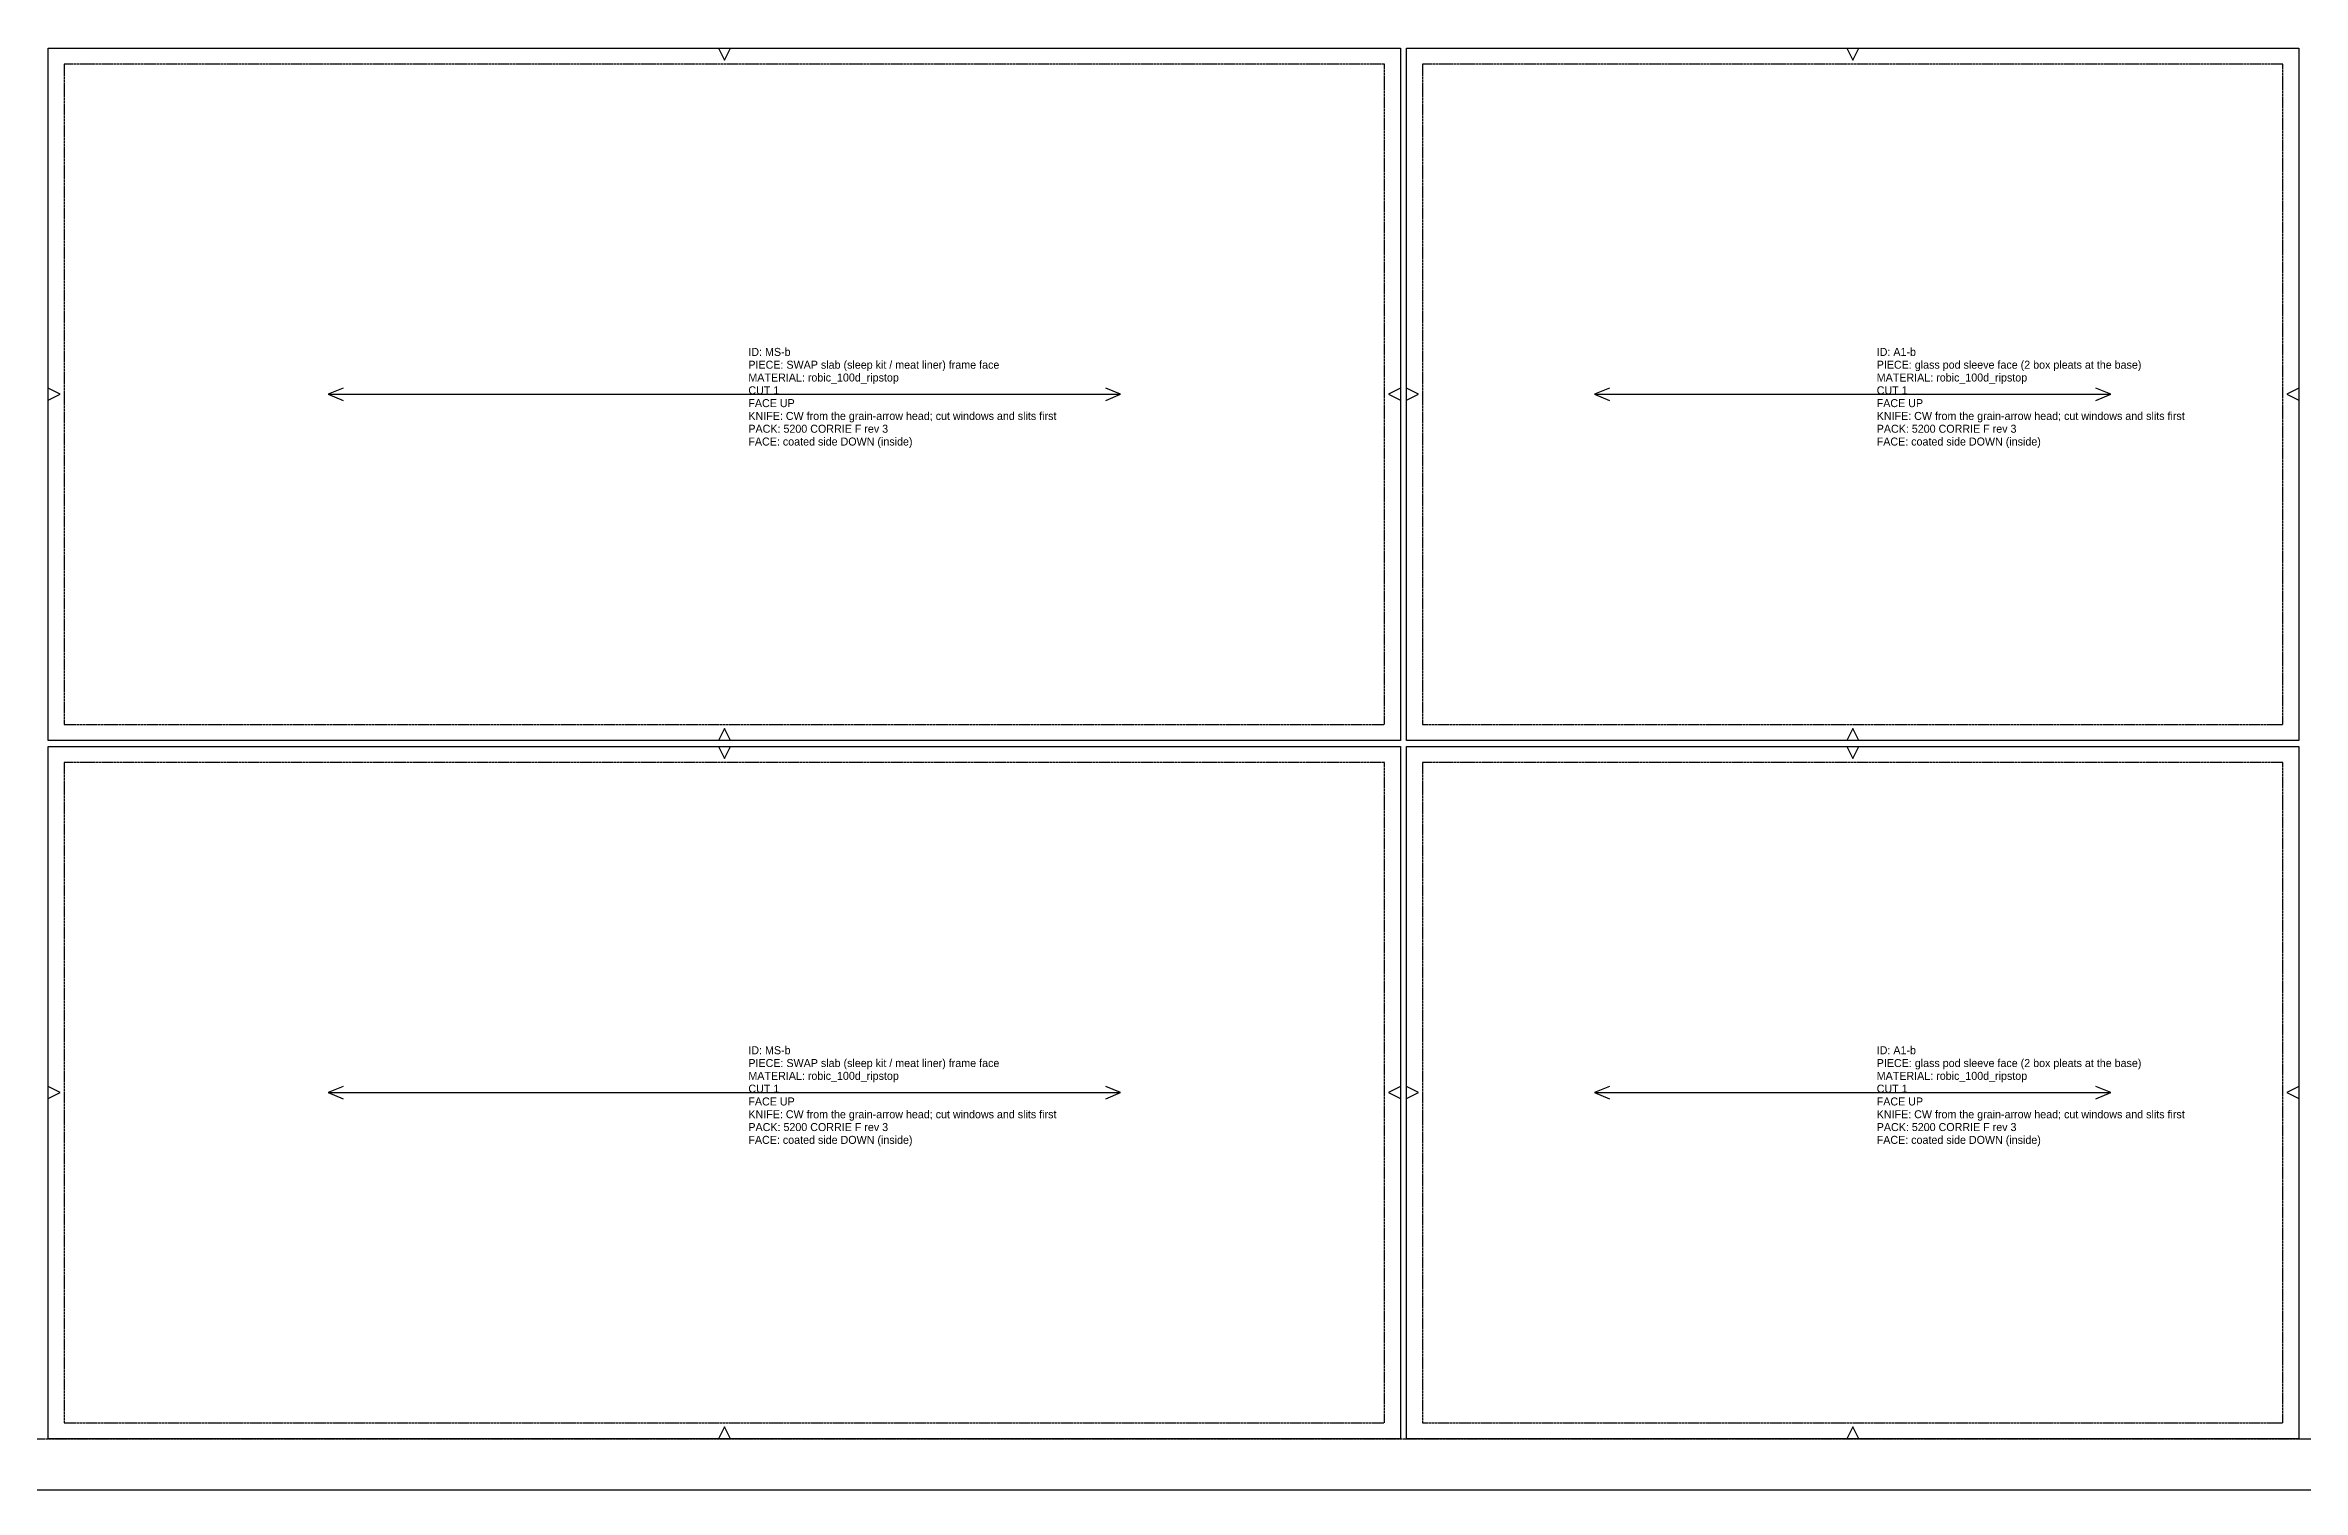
# Model space of a CAD drawing. Header units: millimetres. Extents: x 0 to 9408, y -22 to 1524.
# Drawn here: x 5552 to 6680, y 0 to 722 of the extents above; entities that cross this region are included whole.
import ezdxf

# ---------------------------------------------------------------- set-up
doc = ezdxf.new("R2010")
doc.units = ezdxf.units.MM
doc.linetypes.add('DASHED', pattern=[1.524, 1.27, -0.254])
for name, color, linetype in [('CUT', 7, 'Continuous'), ('GRAIN', 5, 'Continuous'), ('NOTCH', 1, 'Continuous'), ('SEW', 3, 'Continuous'), ('TEXT', 2, 'Continuous')]:
    doc.layers.add(name, color=color, linetype=linetype)

msp = doc.modelspace()

# ---------------------------------------------------------------- linework, layer by layer
at = {"layer": 'CUT'}
for points in [[(5553, 720.5), (6229, 720.5), (6229, 374.5), (5553, 374.5)], [(6232, 720.5), (6678, 720.5), (6678, 374.5), (6232, 374.5)], [(5553, 371.5), (6229, 371.5), (6229, 25.5), (5553, 25.5)], [(6232, 371.5), (6678, 371.5), (6678, 25.5), (6232, 25.5)]]:
    msp.add_lwpolyline(points, close=True, dxfattribs=at)
at = {"layer": 'GRAIN'}
for points in [[(5700.4, 550.6), (5693, 547.5), (5700.4, 544.4)], [(5693, 547.5), (6089, 547.5)], [(6081.6, 544.4), (6089, 547.5), (6081.6, 550.6)], [(6333.4, 550.6), (6326, 547.5), (6333.4, 544.4)], [(6326, 547.5), (6584, 547.5)], [(6576.6, 544.4), (6584, 547.5), (6576.6, 550.6)], [(5700.4, 201.6), (5693, 198.5), (5700.4, 195.4)], [(5693, 198.5), (6089, 198.5)], [(6081.6, 195.4), (6089, 198.5), (6081.6, 201.6)], [(6333.4, 201.6), (6326, 198.5), (6333.4, 195.4)], [(6326, 198.5), (6584, 198.5)], [(6576.6, 195.4), (6584, 198.5), (6576.6, 201.6)]]:
    msp.add_lwpolyline(points, dxfattribs=at)
at = {"layer": 'NOTCH'}
for points in [[(5888, 720.5), (5891, 714.5), (5894, 720.5)], [(6452, 720.5), (6455, 714.5), (6458, 720.5)], [(5553, 544.5), (5559, 547.5), (5553, 550.5)], [(6229, 550.5), (6223, 547.5), (6229, 544.5)], [(6232, 544.5), (6238, 547.5), (6232, 550.5)], [(6678, 550.5), (6672, 547.5), (6678, 544.5)], [(5894, 374.5), (5891, 380.5), (5888, 374.5)], [(6458, 374.5), (6455, 380.5), (6452, 374.5)], [(5888, 371.5), (5891, 365.5), (5894, 371.5)], [(6452, 371.5), (6455, 365.5), (6458, 371.5)], [(5553, 195.5), (5559, 198.5), (5553, 201.5)], [(6229, 201.5), (6223, 198.5), (6229, 195.5)], [(6232, 195.5), (6238, 198.5), (6232, 201.5)], [(6678, 201.5), (6672, 198.5), (6678, 195.5)], [(5894, 25.5), (5891, 31.5), (5888, 25.5)], [(6458, 25.5), (6455, 31.5), (6452, 25.5)]]:
    msp.add_lwpolyline(points, dxfattribs=at)
at = {"layer": 'SEW', "linetype": 'DASHED'}
for points in [[(5561, 712.5), (5561, 382.5), (6221, 382.5), (6221, 712.5)], [(6240, 712.5), (6240, 382.5), (6670, 382.5), (6670, 712.5)], [(5561, 363.5), (5561, 33.5), (6221, 33.5), (6221, 363.5)], [(6240, 363.5), (6240, 33.5), (6670, 33.5), (6670, 363.5)]]:
    msp.add_lwpolyline(points, close=True, dxfattribs=at)
at = {"layer": 'TEXT', "linetype": 'DASHED'}
msp.add_line((0, 25.5), (9305, 25.5), dxfattribs=at)
at = {"layer": 'TEXT'}
msp.add_lwpolyline([(0, 0), (9305, 0), (9305, 1524), (0, 1524)], close=True, dxfattribs=at)

# ---------------------------------------------------------------- texts
for s, p in [('PIECE: SWAP slab (sleep kit / meat liner) frame face', (5903, 560.3)), ('ID: MS-b', (5903, 566.7)), ('PIECE: glass pod sleeve face (2 box pleats at the base)', (6467, 560.3)), ('ID: A1-b', (6467, 566.7)), ('MATERIAL: robic_100d_ripstop', (5903, 553.9)), ('MATERIAL: robic_100d_ripstop', (6467, 553.9)), ('CUT 1', (5903, 547.5)), ('FACE UP', (5903, 541.1)), ('CUT 1', (6467, 547.5)), ('FACE UP', (6467, 541.1)), ('KNIFE: CW from the grain-arrow head; cut windows and slits first', (5903, 534.7)), ('PACK: 5200 CORRIE F rev 3', (5903, 528.3)), ('KNIFE: CW from the grain-arrow head; cut windows and slits first', (6467, 534.7)), ('PACK: 5200 CORRIE F rev 3', (6467, 528.3)), ('FACE: coated side DOWN (inside)', (5903, 521.9)), ('FACE: coated side DOWN (inside)', (6467, 521.9)), ('PIECE: SWAP slab (sleep kit / meat liner) frame face', (5903, 211.3)), ('ID: MS-b', (5903, 217.7)), ('PIECE: glass pod sleeve face (2 box pleats at the base)', (6467, 211.3)), ('ID: A1-b', (6467, 217.7)), ('MATERIAL: robic_100d_ripstop', (5903, 204.9)), ('MATERIAL: robic_100d_ripstop', (6467, 204.9)), ('CUT 1', (5903, 198.5)), ('FACE UP', (5903, 192.1)), ('CUT 1', (6467, 198.5)), ('FACE UP', (6467, 192.1)), ('KNIFE: CW from the grain-arrow head; cut windows and slits first', (5903, 185.7)), ('PACK: 5200 CORRIE F rev 3', (5903, 179.3)), ('KNIFE: CW from the grain-arrow head; cut windows and slits first', (6467, 185.7)), ('PACK: 5200 CORRIE F rev 3', (6467, 179.3)), ('FACE: coated side DOWN (inside)', (5903, 172.9)), ('FACE: coated side DOWN (inside)', (6467, 172.9))]:
    msp.add_text(s, height=4, dxfattribs=at).set_placement(p)

doc.saveas('drawing.dxf')
